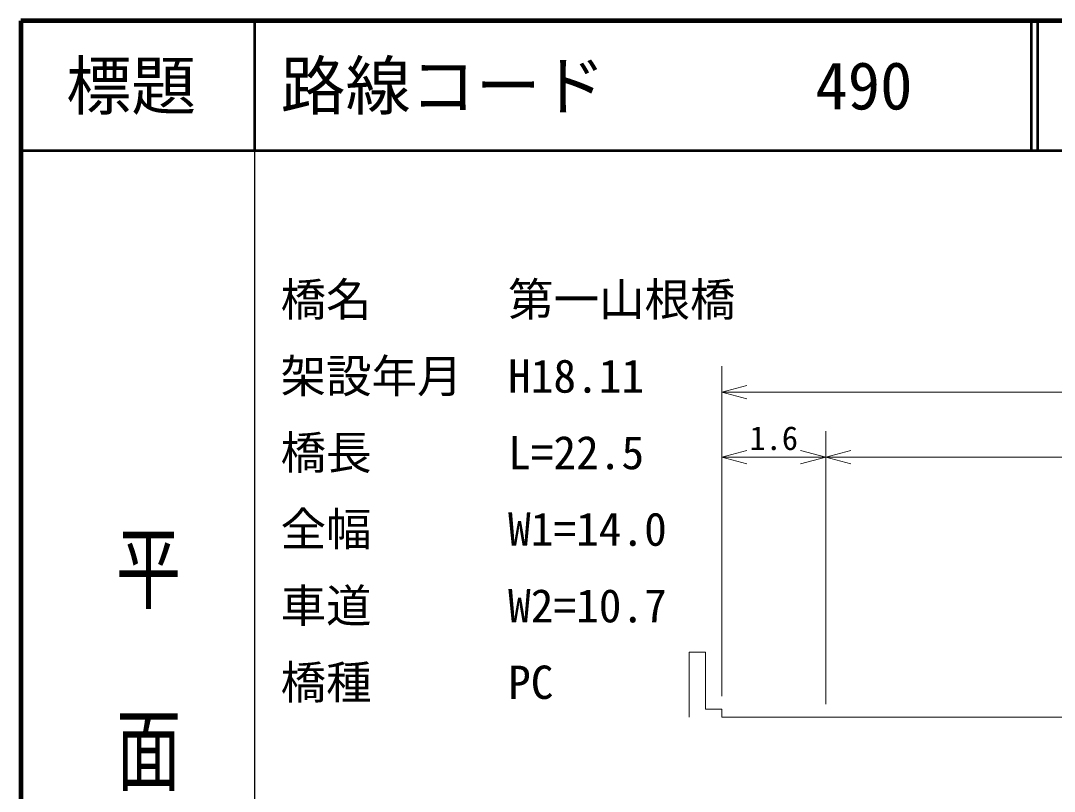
# Model space of a CAD drawing. Units: millimetres, scale not verified, with parts at other scales. Extents: x 40000 to 680000, y 20000 to 380000.
# Drawn here: x 40000 to 119535, y 320706 to 380000 of the extents above; entities that cross this region are included whole.
import ezdxf
from ezdxf.enums import TextEntityAlignment as Align

# ---------------------------------------------------------------- set-up
doc = ezdxf.new("R2010")
doc.units = ezdxf.units.MM
doc.header["$LTSCALE"] = 1000
for name, color, linetype, lineweight in [('M-STR-HTXT', 7, 'Continuous', 13), ('M-TTL', 2, 'Continuous', 140), ('M-TTL-BAND', 7, 'Continuous', 25), ('M-TTL-LINE', 7, 'Continuous', 50)]:
    doc.layers.add(name, color=color, linetype=linetype, lineweight=lineweight)
doc.layers.add('M-TTL-TXT', color=7, linetype='Continuous')
doc.styles.add('@ＭＳ ゴシック', font='')
doc.styles.add('ＭＳ ゴシック', font='')
doc.styles.get('@ＭＳ ゴシック').set_extended_font_data('@MS Gothic')
doc.styles.get('ＭＳ ゴシック').set_extended_font_data('MS Gothic')

msp = doc.modelspace()

# ---------------------------------------------------------------- linework, layer by layer
at = {"layer": 'M-STR-HTXT'}
for p, q in [((93946, 328016), (93946, 353416)), ((95877, 351934), (93946, 351416)), ((93946, 351416), (163946, 351416)), ((93946, 351416), (95877, 350899)), ((101946, 327416), (101946, 348416)), ((95877, 346934), (93946, 346416)), ((101946, 346416), (100014, 346934)), ((103877, 346934), (101946, 346416)), ((93946, 346416), (101946, 346416)), ((93946, 346416), (95877, 345899)), ((100014, 345899), (101946, 346416)), ((101946, 346416), (155446, 346416)), ((101946, 346416), (103877, 345899)), ((91446, 331416), (91446, 326416)), ((92696, 331416), (91446, 331416)), ((92696, 327016), (92696, 331416)), ((93946, 327016), (92696, 327016)), ((93946, 326416), (93946, 327016)), ((93946, 326416), (101946, 326416)), ((101946, 326416), (155446, 326416))]:
    msp.add_line(p, q, dxfattribs=at)
at = {"layer": 'M-TTL'}
for p, q in [((40000, 380000), (40000, 20000)), ((680000, 380000), (40000, 380000))]:
    msp.add_line(p, q, dxfattribs=at)
at = {"layer": 'M-TTL-BAND'}
msp.add_line((58000, 370000), (58000, 20000), dxfattribs=at)
at = {"layer": 'M-TTL-LINE'}
for p, q in [((58000, 380000), (58000, 370000)), ((117750, 380000), (117750, 370000)), ((118250, 380000), (118250, 370000)), ((40000, 370000), (680000, 370000))]:
    msp.add_line(p, q, dxfattribs=at)

# ---------------------------------------------------------------- texts
at = {"layer": 'M-STR-HTXT', "style": 'ＭＳ ゴシック'}
for s, p in [('橋名\u3000\u3000\u3000第一山根橋', (60000, 356500)), ('架設年月\u3000H18.11', (60000, 350609)), ('橋長\u3000\u3000\u3000L=22.5', (60000, 344718)), ('全幅\u3000\u3000\u3000W1=14.0', (60000, 338827)), ('車道\u3000\u3000\u3000W2=10.7', (60000, 332936)), ('橋種\u3000\u3000\u3000PC', (60000, 327045))]:
    msp.add_text(s, height=2566, dxfattribs=at).set_placement(p, align=Align.BOTTOM_LEFT)
msp.add_text('1.6', height=1833, dxfattribs=at).set_placement((97946, 346416), align=Align.BOTTOM_CENTER)
at = {"layer": 'M-TTL-BAND', "style": '@ＭＳ ゴシック', "width": 1.4}
msp.add_text('平  面  図', height=3666, rotation=270, dxfattribs=at).set_placement((49777, 306475), align=Align.MIDDLE_RIGHT)
at = {"layer": 'M-TTL-TXT', "style": 'ＭＳ ゴシック'}
msp.add_text('標題', height=3666, dxfattribs=at).set_placement((48500, 375000), align=Align.MIDDLE_CENTER)
for s, p in [('路線コード', (60000, 375000)), ('490', (101142, 375000))]:
    msp.add_text(s, height=3666, dxfattribs=at).set_placement(p, align=Align.MIDDLE_LEFT)

doc.saveas('drawing.dxf')
